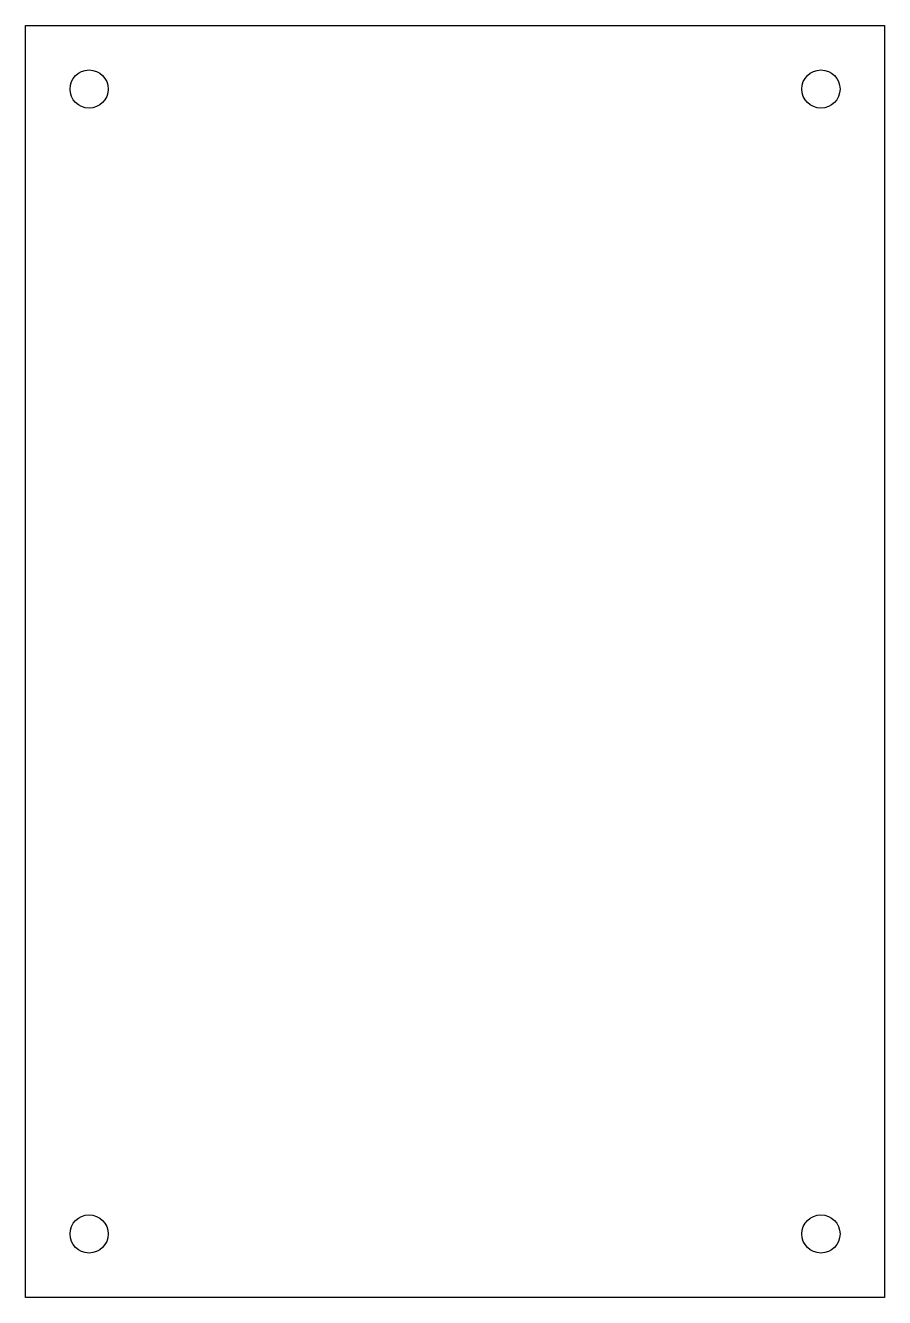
# Model space of a CAD drawing. Header units: millimetres. Extents: x -68 to 68, y -145 to 55.
import ezdxf

# ---------------------------------------------------------------- set-up
doc = ezdxf.new("R2010")
doc.units = ezdxf.units.MM

msp = doc.modelspace()

# ---------------------------------------------------------------- linework, layer by layer
at = {"color": 7, "linetype": 'Continuous', "lineweight": 25}
for p, q in [((-67.5, -145), (-67.5, 55)), ((-67.5, 55), (67.5, 55)), ((67.5, 55), (67.5, -145)), ((67.5, -145), (-67.5, -145))]:
    msp.add_line(p, q, dxfattribs=at)
for centre in [(-57.5, 45), (57.5, 45), (-57.5, -135), (57.5, -135)]:
    msp.add_circle(centre, 3, dxfattribs=at)

doc.saveas('drawing.dxf')
